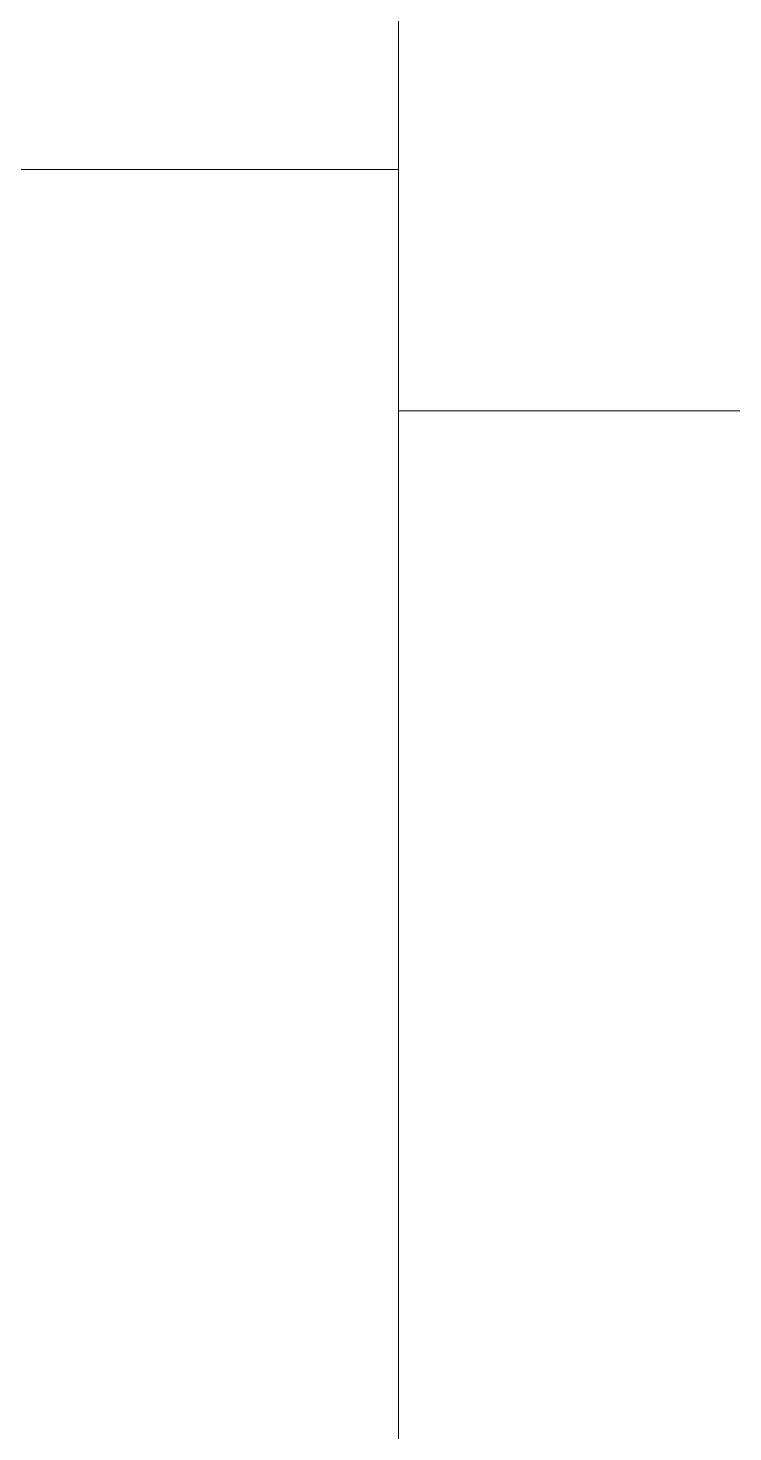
# Model space of a CAD drawing. Header units: millimetres. Extents: x -220592 to 404889, y -217665 to 38245.
# Drawn here: x 28037 to 28329, y -39739 to -39157 of the extents above; entities that cross this region are included whole.
import ezdxf

# ---------------------------------------------------------------- set-up
doc = ezdxf.new("R2010")
doc.units = ezdxf.units.MM
doc.linetypes.add('XKITLINE00', pattern=[0])
doc.layers.get('Defpoints').update_dxf_attribs({"color": 255})
doc.layers.add('000 - 0_HIDE_OBJ_FRAMING_DEF_SUB_1', color=1, linetype='Continuous')

# ---------------------------------------------------------------- blocks, each defined once
blk = doc.blocks.new('*A13990')
at = {"layer": '000 - 0_HIDE_OBJ_FRAMING_DEF_SUB_1', "linetype": 'XKITLINE00', "lineweight": 0}
for p, q in [((-170.903349, 124.690788), (-166.903349, 124.690788)), ((-170.903349, 122.690788), (-170.903349, 124.690788)), ((-166.903349, 124.690788), (-166.903349, 122.690788)), ((-166.903349, 122.690788), (-170.903349, 122.690788))]:
    blk.add_line(p, q, dxfattribs=at)
blk = doc.blocks.new('*A13471')
at = {"layer": '000 - 0_HIDE_OBJ_FRAMING_DEF_SUB_1', "linetype": 'XKITLINE00', "lineweight": 0}
blk.add_line((-166.903352, 103.570892), (-166.903352, 122.690788), dxfattribs=at)
blk = doc.blocks.new('*A13473')
at = {"layer": '000 - 0_HIDE_OBJ_FRAMING_DEF_SUB_1', "linetype": 'XKITLINE00', "lineweight": 0}
blk.add_line((-166.903362, 103.570891), (-166.90336, 122.690788), dxfattribs=at)
blk = doc.blocks.new('*A13533')
at = {"layer": '000 - 0_HIDE_OBJ_FRAMING_DEF_SUB_1', "linetype": 'XKITLINE00', "lineweight": 0}
for q in [(-166.903349, 122.690788), (-87.063349, 121.690337)]:
    blk.add_line((-166.903349, 121.690337), q, dxfattribs=at)
blk = doc.blocks.new('W-1-PP18-ST_20260402-011103_LOWER_PL')
at = {"layer": '000 - 0_HIDE_OBJ_FRAMING_DEF_SUB_1', "lineweight": 0, "xscale": 100, "yscale": 100, "zscale": 100}
for name in ['*A13471', '*A13473', '*A13533', '*A13990']:
    blk.add_blockref(name, (17759.3349, -35779.0805), dxfattribs=at)

msp = doc.modelspace()

# ---------------------------------------------------------------- block references
at = {"layer": 'Defpoints'}
msp.add_blockref('W-1-PP18-ST_20260402-011103_LOWER_PL', (27121.4984, -15705.7702), dxfattribs=at)

doc.saveas('drawing.dxf')
